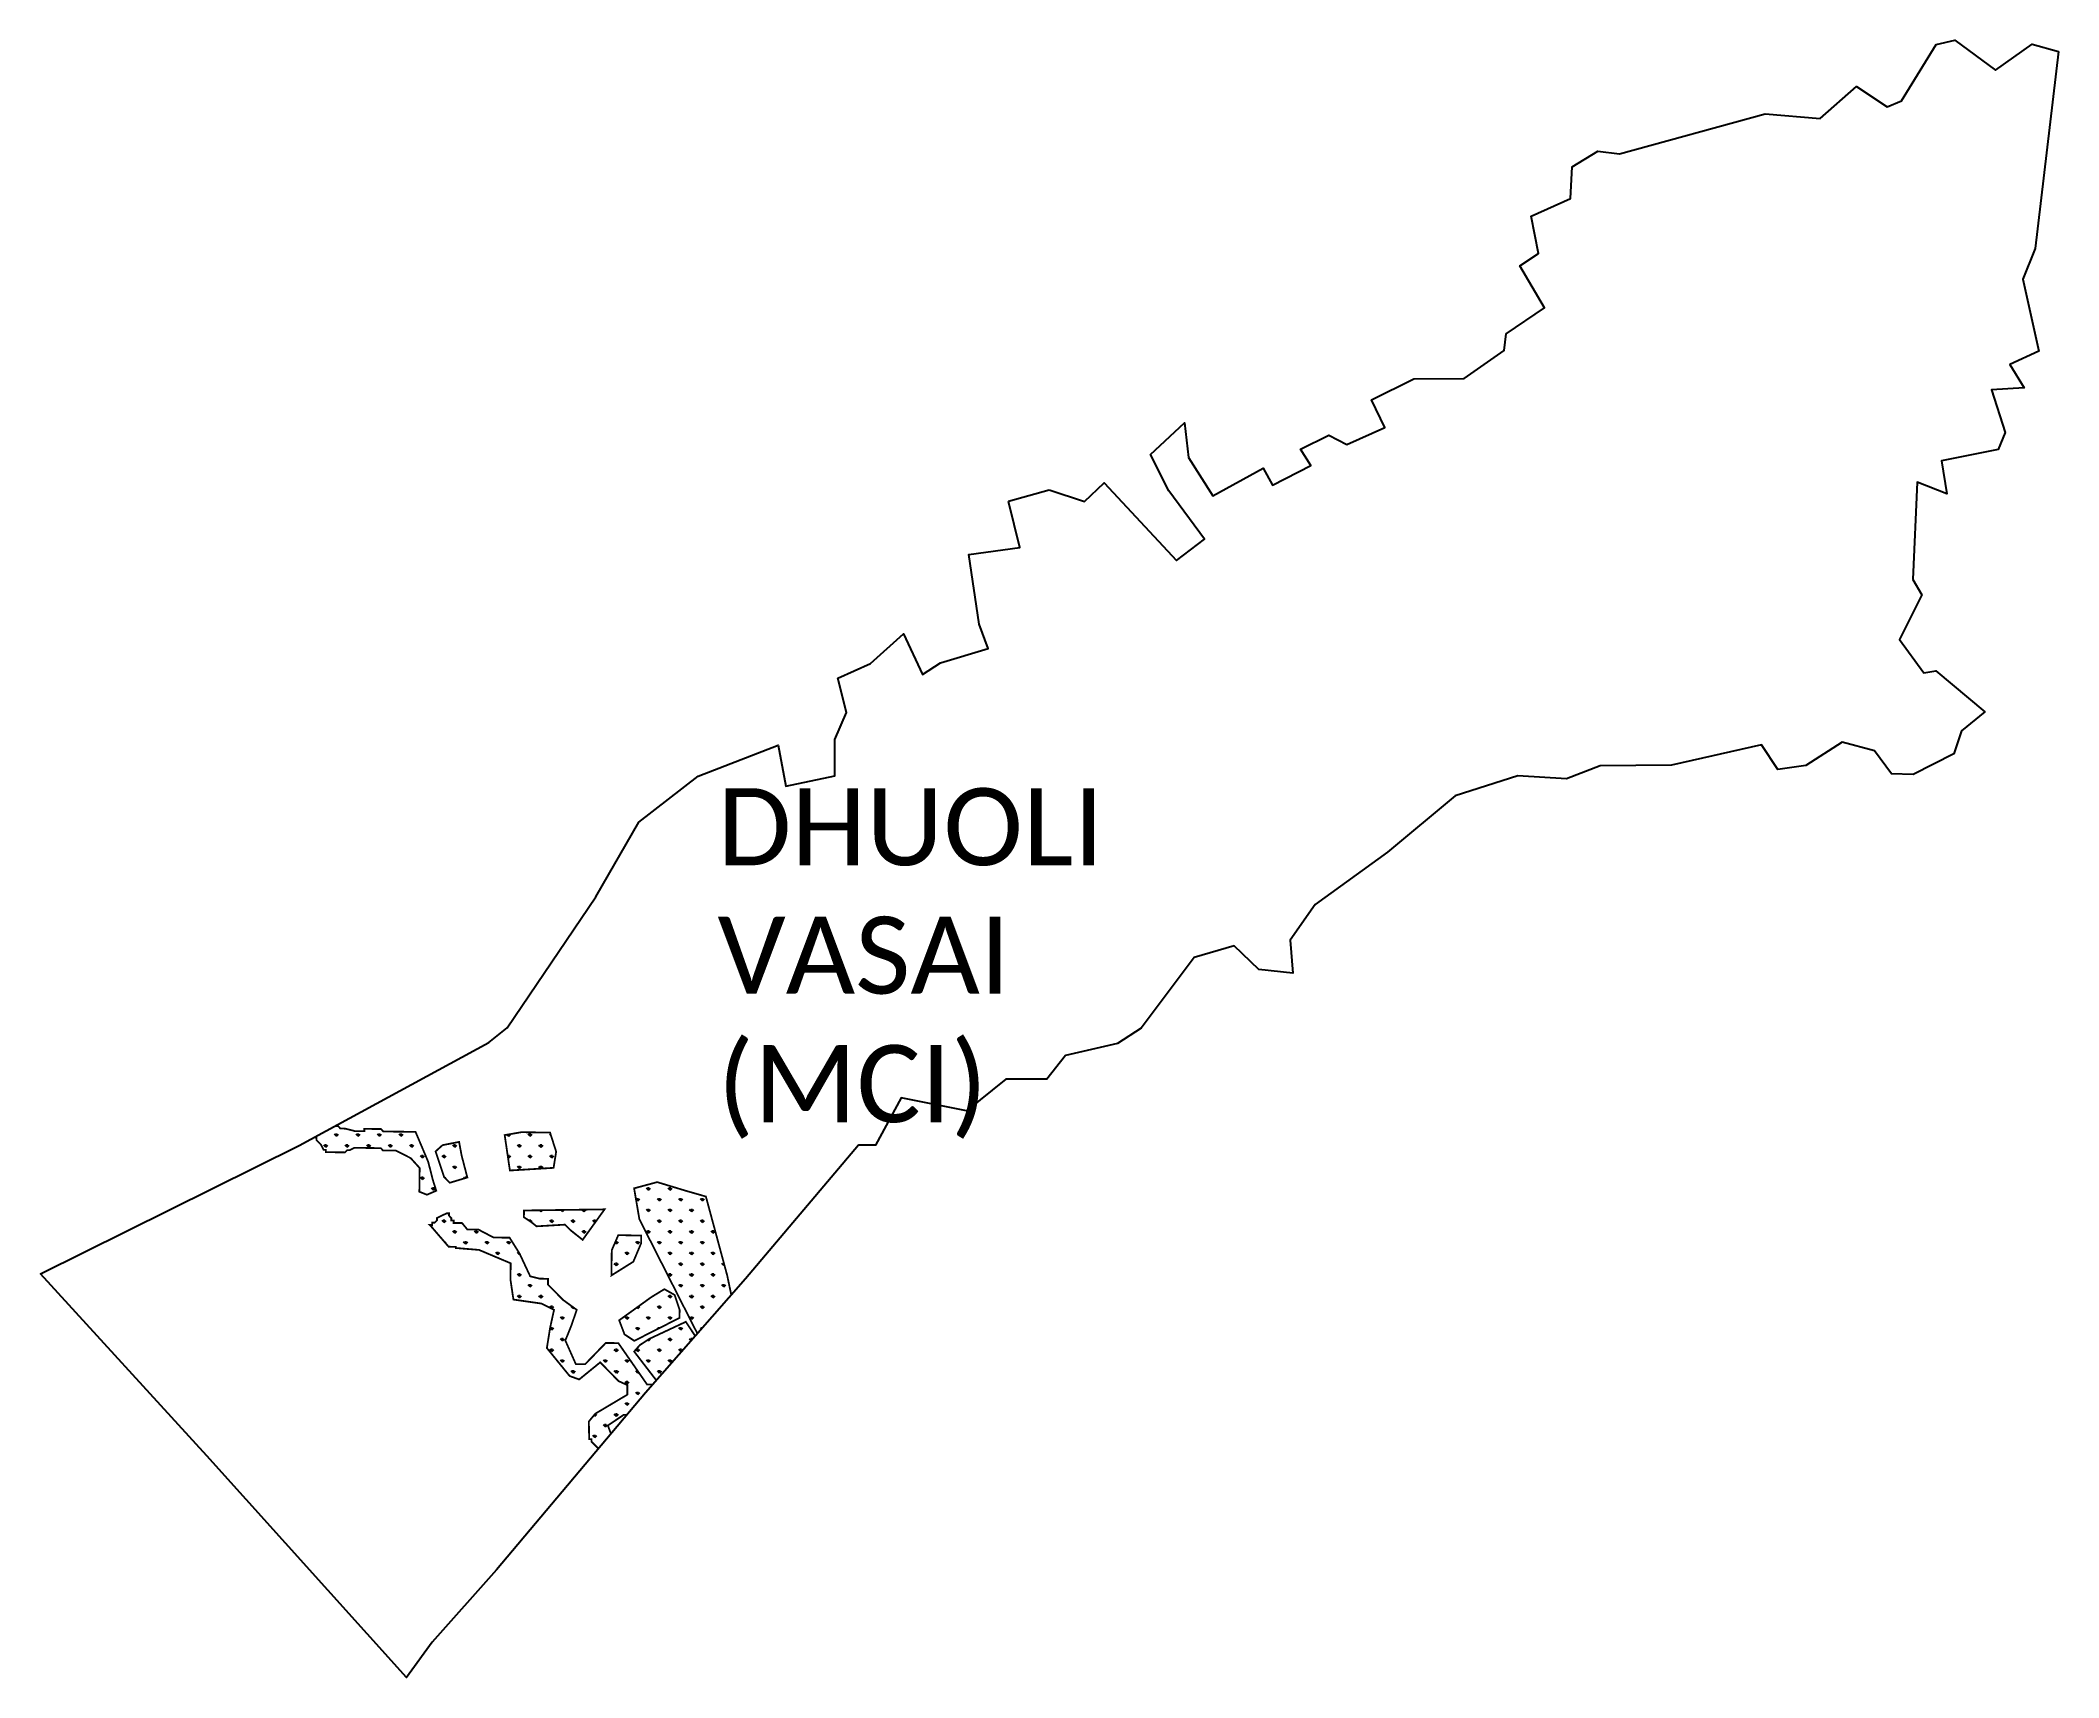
# Model space of a CAD drawing. Header units: metres. Extents: x 267512 to 270881, y 2139235 to 2141968.
import ezdxf

# ---------------------------------------------------------------- set-up
doc = ezdxf.new("R2010")
doc.units = ezdxf.units.M
for name, color, linetype in [('MANGROOVES', 112, 'Continuous'), ('village', 3, 'Continuous'), ('VILLAGE NAME', 250, 'Continuous')]:
    doc.layers.add(name, color=color, linetype=linetype)
doc.styles.get("Standard").update_dxf_attribs({"font": 'simplex.shx'})

msp = doc.modelspace()

# ---------------------------------------------------------------- hatches: boundary and pattern name
at = {"layer": 'MANGROOVES'}
h = msp.add_hatch(dxfattribs=at)
h.set_pattern_fill('GRASS', color=256)
h.paths.add_polyline_path([(268138.6, 2140146.2), (268084.9, 2140146.8), (268081, 2140150.9), (268053.1, 2140151.2), (268053.1, 2140147.2), (268037.2, 2140147.5), (268021.3, 2140151.6), (268013.3, 2140151.7), (268009.4, 2140155.8), (268003.5, 2140155.6), (267969, 2140136.9), (267973.4, 2140136.3), (267973.3, 2140132.4), (267981.2, 2140124.3), (267985, 2140116.3), (267989, 2140116.2), (267989, 2140112.3), (268020.8, 2140111.9), (268024.8, 2140115.8), (268028.8, 2140115.7), (268036.8, 2140119.6), (268080.6, 2140119), (268084.5, 2140115), (268086.5, 2140115), (268105.2, 2140115.1), (268130.5, 2140102.4), (268145.5, 2140085.8), (268145, 2140046.3), (268157.7, 2140041.2), (268173.2, 2140047.9), (268167.4, 2140066.2), (268159.8, 2140096.1)])
h = msp.add_hatch(dxfattribs=at)
h.set_pattern_fill('GRASS', color=256)
h.paths.add_polyline_path([(268215.6, 2140106.4), (268211.3, 2140129.4), (268183.7, 2140124), (268172.1, 2140113.6), (268186.5, 2140070.4), (268195.8, 2140061.2), (268225.1, 2140070)])
h = msp.add_hatch(dxfattribs=at)
h.set_pattern_fill('GRASS', color=256)
h.paths.add_polyline_path([(268373.3, 2140113.1), (268363.1, 2140145), (268315.2, 2140145.6), (268287.4, 2140140.8), (268296.1, 2140081.7), (268369, 2140086.1)])
h = msp.add_hatch(dxfattribs=at)
h.set_pattern_fill('GRASS', color=256)
h.paths.add_polyline_path([(268623.2, 2140038.2), (268588.8, 2140048.1), (268541.9, 2140062.3), (268503.4, 2140051.9), (268512.2, 2140000.3), (268609.1, 2139809.3), (268665.6, 2139873.8), (268658.8, 2139906.3)])
h = msp.add_hatch(dxfattribs=at)
h.set_pattern_fill('GRASS', color=256)
h.paths.add_polyline_path([(268454.1, 2140016.8), (268319.6, 2140014.9), (268319.5, 2140003.7), (268330.9, 2139996.2), (268340.6, 2139988.5), (268388.1, 2139991.3), (268396.7, 2139982.5), (268417.5, 2139965.9)])
h = msp.add_hatch(dxfattribs=at)
h.set_pattern_fill('GRASS', color=256)
h.paths.add_polyline_path([(268477.1, 2139793.5), (268456.1, 2139793.8), (268421.7, 2139758.3), (268406.2, 2139758.3), (268388.6, 2139797.9), (268399, 2139823.6), (268407.6, 2139849.1), (268384.9, 2139865.6), (268359.6, 2139891.3), (268359.8, 2139900.9), (268345.6, 2139901.1), (268330, 2139905), (268312.3, 2139942.9), (268295.6, 2139969.5), (268268.9, 2139969.8), (268243.7, 2139983), (268225.1, 2139983.2), (268216.2, 2139994), (268214.2, 2139994), (268210.2, 2139994), (268206.3, 2139994.1), (268202.3, 2139994.1), (268202.3, 2139998.1), (268198.4, 2139998.2), (268198.4, 2140002.1), (268194.5, 2140006.2), (268194.5, 2140010.2), (268190.5, 2140010.2), (268174.5, 2140002.5), (268174.5, 2139998.5), (268170.5, 2139994.5), (268166.5, 2139994.6), (268166.4, 2139990.6), (268162.5, 2139990.7), (268166.4, 2139986.6), (268166.1, 2139986.6), (268193.8, 2139954.5), (268197.8, 2139954.4), (268201.8, 2139954.4), (268205.7, 2139954.3), (268205.7, 2139952.3), (268244.6, 2139949.1), (268297.4, 2139926.8), (268297.1, 2139899.1), (268302, 2139866.2), (268348.8, 2139859.5), (268369.8, 2139849.1), (268363.3, 2139819.6), (268357.8, 2139785.3), (268395.8, 2139738.6), (268411.7, 2139732.8), (268446.8, 2139761.4), (268477.6, 2139730), (268492.2, 2139723.4), (268492, 2139707.4), (268438.5, 2139675.6), (268427.9, 2139662.7), (268428.3, 2139637.2), (268428.4, 2139637.1), (268428.4, 2139633.2), (268432.4, 2139633.1), (268432.3, 2139629.1), (268436.2, 2139625.1), (268444, 2139617.2), (268464.8, 2139641.9), (268459.6, 2139656), (268485.8, 2139673.6), (268491.4, 2139673.6), (268522.5, 2139710.4), (268534.7, 2139724.4), (268525, 2139724.5)])
h = msp.add_hatch(dxfattribs=at)
h.set_pattern_fill('GRASS', color=256)
h.paths.add_polyline_path([(268515, 2139959.9), (268515.2, 2139973), (268477, 2139973.8), (268466.1, 2139948.6), (268465.5, 2139906.5), (268502.1, 2139929.4)])
h = msp.add_hatch(dxfattribs=at)
h.set_pattern_fill('GRASS', color=256)
h.paths.add_polyline_path([(268579.4, 2139848.7), (268571.1, 2139873.9), (268553.9, 2139883.6), (268532, 2139870.2), (268478.5, 2139831.6), (268487.4, 2139808.1), (268503.7, 2139797.3), (268579.2, 2139835.6)])
h = msp.add_hatch(dxfattribs=at)
h.set_pattern_fill('GRASS', color=256)
h.paths.add_polyline_path([(268605.5, 2139805.2), (268589.7, 2139829.1), (268529, 2139800.7), (268512.8, 2139790.1), (268503.5, 2139779.4), (268539.8, 2139732.2), (268542.7, 2139733.5)])

# ---------------------------------------------------------------- linework, layer by layer
at = {"layer": 'MANGROOVES', "const_width": 2.98}
for points in [[(267969, 2140136.9), (267973.4, 2140136.3), (267973.3, 2140132.4), (267981.2, 2140124.3), (267985, 2140116.3), (267989, 2140116.2), (267989, 2140112.3), (268020.8, 2140111.9), (268024.8, 2140115.8), (268028.8, 2140115.7), (268036.8, 2140119.6), (268080.6, 2140119), (268084.5, 2140115), (268086.5, 2140115), (268105.2, 2140115.1), (268130.5, 2140102.4), (268145.5, 2140085.8), (268145, 2140046.3), (268157.7, 2140041.2), (268173.2, 2140047.9), (268167.4, 2140066.2), (268159.8, 2140096.1), (268138.6, 2140146.2), (268084.9, 2140146.8), (268081, 2140150.9), (268053.1, 2140151.2), (268053.1, 2140147.2), (268037.2, 2140147.5), (268021.3, 2140151.6), (268013.3, 2140151.7), (268009.4, 2140155.8), (268003.5, 2140155.6)], [(268287.4, 2140140.8), (268296.1, 2140081.7), (268369, 2140086.1), (268373.3, 2140113.1), (268363.1, 2140145), (268315.2, 2140145.6), (268287.4, 2140140.8)], [(268195.8, 2140061.2), (268225.1, 2140070), (268215.6, 2140106.4), (268211.3, 2140129.4), (268183.7, 2140124), (268172.1, 2140113.6), (268186.5, 2140070.4), (268195.8, 2140061.2)], [(268665.6, 2139873.8), (268658.8, 2139906.3), (268623.2, 2140038.2), (268588.8, 2140048.1), (268541.9, 2140062.3), (268503.4, 2140051.9), (268512.2, 2140000.3), (268609.1, 2139809.3)], [(268534.7, 2139724.4), (268525, 2139724.5), (268477.1, 2139793.5), (268456.1, 2139793.8), (268421.7, 2139758.3), (268406.2, 2139758.3), (268388.6, 2139797.9), (268399, 2139823.6), (268407.6, 2139849.1), (268384.9, 2139865.6), (268359.6, 2139891.3), (268359.8, 2139900.9), (268345.6, 2139901.1), (268330, 2139905), (268312.3, 2139942.9), (268295.6, 2139969.5), (268268.9, 2139969.8), (268243.7, 2139983), (268225.1, 2139983.2), (268216.2, 2139994), (268214.2, 2139994), (268210.2, 2139994), (268206.3, 2139994.1), (268202.3, 2139994.1), (268202.3, 2139998.1), (268198.4, 2139998.2), (268198.4, 2140002.1), (268194.5, 2140006.2), (268194.5, 2140010.2), (268190.5, 2140010.2), (268174.5, 2140002.5), (268174.5, 2139998.5), (268170.5, 2139994.5), (268166.5, 2139994.6), (268166.4, 2139990.6), (268162.5, 2139990.7), (268166.4, 2139986.6), (268166.1, 2139986.6), (268193.8, 2139954.5), (268197.8, 2139954.4), (268201.8, 2139954.4), (268205.7, 2139954.3), (268205.7, 2139952.3), (268244.6, 2139949.1), (268297.4, 2139926.8), (268297.1, 2139899.1), (268302, 2139866.2), (268348.8, 2139859.5), (268369.8, 2139849.1), (268363.3, 2139819.6), (268357.8, 2139785.3), (268395.8, 2139738.6), (268411.7, 2139732.8), (268446.8, 2139761.4), (268477.6, 2139730), (268492.2, 2139723.4), (268492, 2139707.4), (268438.5, 2139675.6), (268427.9, 2139662.7), (268428.3, 2139637.2), (268428.4, 2139637.1), (268428.4, 2139633.2), (268432.4, 2139633.1), (268432.3, 2139629.1), (268436.2, 2139625.1), (268444, 2139617.2)], [(268164.4, 2139988.7), (268193.8, 2139954.5)], [(268605.5, 2139805.2), (268589.7, 2139829.1), (268529, 2139800.7), (268512.8, 2139790.1), (268503.5, 2139779.4), (268539.8, 2139732.2), (268542.7, 2139733.5)], [(268491.4, 2139673.6), (268485.8, 2139673.6), (268459.6, 2139656), (268464.8, 2139642)]]:
    msp.add_lwpolyline(points, dxfattribs=at)
for points in [[(268319.6, 2140014.9), (268454.1, 2140016.8), (268417.5, 2139965.9), (268396.7, 2139982.5), (268388.1, 2139991.3), (268340.6, 2139988.5), (268330.9, 2139996.2), (268319.5, 2140003.7)], [(268477, 2139973.8), (268466.1, 2139948.6), (268465.5, 2139906.5), (268502.1, 2139929.4), (268515, 2139959.9), (268515.2, 2139973)], [(268503.7, 2139797.3), (268579.2, 2139835.6), (268579.4, 2139848.7), (268571.1, 2139873.9), (268553.9, 2139883.6), (268532, 2139870.2), (268478.5, 2139831.6), (268487.4, 2139808.1)]]:
    msp.add_lwpolyline(points, close=True, dxfattribs=at)
at = {"layer": 'village', "flags": 128}
msp.add_lwpolyline([(269128.2, 2141199.4), (269196.1, 2141218)], dxfattribs=at)
at = {"layer": 'village'}
for points in [[(269196.1, 2141218, 0), (269255.1, 2141198.3, 0), (269287.9, 2141229.9, 0), (269408.5, 2141100, 0), (269455.6, 2141135.9, 0), (269395.6, 2141216.4, 0), (269365.2, 2141276.8, 0), (269421.7, 2141330.1, 0), (269428.8, 2141272.2, 0), (269469.3, 2141208.1, 0), (269553.4, 2141254.4, 0), (269569, 2141226, 0), (269632.6, 2141258.9, 0), (269615.4, 2141286, 0), (269662.8, 2141309.5, 0), (269692.9, 2141293.8, 0), (269756.4, 2141322.1, 0), (269733.9, 2141368.3, 0), (269804.7, 2141403.6, 0), (269888.8, 2141403.9, 0), (269955.3, 2141450.5, 0), (269959.1, 2141478.4, 0), (270023, 2141521.9, 0), (269981.9, 2141592.2, 0), (270013, 2141612.4, 0), (270000.8, 2141675.1, 0), (270066.2, 2141704.4, 0), (270069, 2141757.2, 0), (270112, 2141783.6, 0), (270148.2, 2141779, 0), (270391, 2141845.5, 0), (270482.7, 2141837.8, 0), (270543.3, 2141891.2, 0), (270594.5, 2141857.3, 0), (270618.4, 2141867.5, 0), (270676.7, 2141961.3, 0), (270707.8, 2141968.5, 0), (270775.6, 2141918.9, 0), (270836.5, 2141962.2, 0), (270880.9, 2141949.7, 0)], [(270880.9, 2141949.7, 0), (270841.9, 2141620.9, 0), (270821.1, 2141570, 0), (270847.9, 2141449.8, 0), (270799.3, 2141427.4, 0), (270823.6, 2141388.2, 0), (270769.1, 2141385.2, 0), (270791.7, 2141313.5, 0), (270780, 2141285.2, 0), (270685.5, 2141266.4, 0), (270694.2, 2141211.2, 0), (270644.6, 2141230.6, 0), (270637.3, 2141068.4, 0), (270652.3, 2141043, 0), (270615.2, 2140968.3, 0), (270655.7, 2140912.6, 0), (270675.8, 2140915.8, 0), (270757.8, 2140847.2, 0), (270718.7, 2140815.9, 0), (270706.2, 2140777.5, 0), (270638.3, 2140742.8, 0), (270601.7, 2140743.7, 0), (270573.8, 2140782.1, 0), (270519.6, 2140796.6, 0), (270459, 2140757.7, 0), (270412.2, 2140751.2, 0), (270384.7, 2140792.4, 0), (270234.6, 2140758.2, 0), (270115.9, 2140757, 0), (270059.3, 2140735.4, 0), (269978.4, 2140740.5, 0), (269873.5, 2140707.4, 0), (269760.9, 2140613, 0), (269640.1, 2140525.7, 0), (269598.1, 2140466.4, 0), (269602.8, 2140411.1, 0), (269546.1, 2140417.4, 0), (269505, 2140456.5, 0), (269438.1, 2140437.1, 0), (269349.7, 2140319.5, 0), (269310.1, 2140293.5, 0), (269223.1, 2140273.5, 0), (269192, 2140234, 0), (269123.7, 2140234, 0), (269057.9, 2140181.2, 0), (268949.3, 2140203, 0), (268906.2, 2140124.1, 0), (268877.8, 2140124, 0), (268689.1, 2139900.6, 0), (268522.5, 2139710.4, 0), (268273.7, 2139415, 0), (268166.4, 2139294.2, 0), (268123.8, 2139235, 0), (267790.5, 2139605.2, 0), (267512.5, 2139909.1, 0), (267944.2, 2140123.5, 0), (268260.7, 2140295.2, 0), (268291.7, 2140320.1, 0), (268439.5, 2140538.5, 0), (268511.2, 2140663.3, 0), (268610.5, 2140740, 0), (268743.8, 2140791.9, 0), (268756.5, 2140723.4, 0), (268838.6, 2140740.3, 0), (268838.2, 2140801.4, 0), (268857.8, 2140846.5, 0), (268843.3, 2140903.9, 0), (268897.7, 2140928.3, 0), (268952.9, 2140977.9, 0), (268984.5, 2140909.5, 0), (269014.7, 2140929.4, 0), (269094.2, 2140953.1, 0), (269079.3, 2140994, 0), (269062.2, 2141109.9, 0), (269147.4, 2141121.8, 0), (269128.5, 2141198.3, 0)]]:
    msp.add_polyline3d(points, dxfattribs=at)

# ---------------------------------------------------------------- texts
at = {"layer": 'VILLAGE NAME', "insert": (268642.6, 2140719.9), "char_height": 128.647, "attachment_point": 1}
msp.add_mtext_dynamic_manual_height_columns('{\\fCalibri|b0|i0|c0|p34;DHUOLI VASAI (MCI)}', width=737.615, gutter_width=643.2, heights=[0], dxfattribs=at)

doc.saveas('drawing.dxf')
